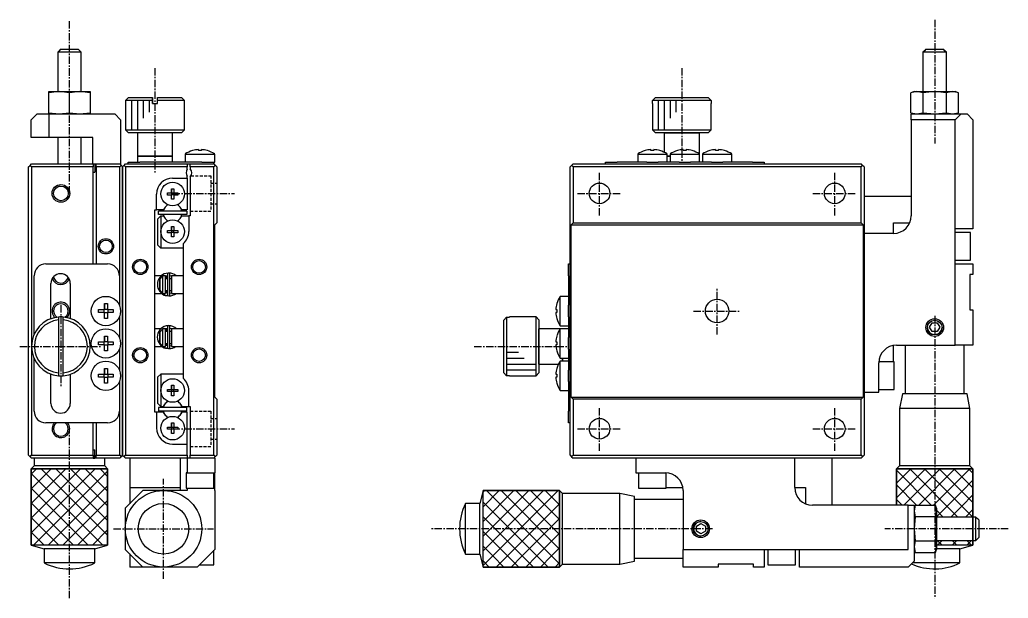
# Model space of a CAD drawing. Extents: x 10 to 369, y 10 to 243.
# Drawn here: x 200.8 to 368.9, y 98.8 to 197.1 of the extents above; entities that cross this region are included whole.
import ezdxf

# ---------------------------------------------------------------- set-up
doc = ezdxf.new("R2010")
doc.units = 0
doc.linetypes.add('CENTER', pattern=[2, 1.25, -0.25, 0.25, -0.25])
doc.linetypes.add('DASHED', pattern=[0.75, 0.5, -0.25])
doc.layers.get('0').update_dxf_attribs({"linetype": 'CONTINUOUS'})
doc.layers.add('CENTER', color=1, linetype='CENTER')

msp = doc.modelspace()

# ---------------------------------------------------------------- linework, layer by layer
at = {"color": 7, "linetype": 'CONTINUOUS'}
for p, q in [((207.52, 191.85), (207.27, 191.6)), ((207.77, 192.1), (207.52, 191.85)), ((207.77, 192.1), (209.27, 192.1)), ((209.27, 192.1), (210.77, 192.1)), ((211.02, 191.85), (210.77, 192.1)), ((211.27, 191.6), (211.02, 191.85)), ((354.67, 191.85), (354.42, 191.6)), ((354.92, 192.1), (354.67, 191.85)), ((354.92, 192.1), (357.92, 192.1)), ((358.17, 191.85), (357.92, 192.1)), ((358.42, 191.6), (358.17, 191.85)), ((209.27, 191.6), (207.27, 191.6)), ((207.27, 191.6), (207.27, 184.9)), ((211.27, 191.6), (209.27, 191.6)), ((211.27, 184.9), (211.27, 191.6)), ((358.42, 191.6), (354.42, 191.6)), ((354.42, 191.6), (354.42, 184.9)), ((358.42, 184.9), (358.42, 191.6)), ((207.52, 184.9), (205.77, 184.7)), ((205.77, 184.7), (205.77, 184.9)), ((205.77, 184.9), (207.52, 184.9)), ((205.77, 181.3), (205.77, 184.7)), ((209.27, 184.7), (207.52, 184.9)), ((207.52, 184.9), (211.02, 184.9)), ((211.02, 184.9), (209.27, 184.7)), ((209.27, 181.3), (209.27, 184.7)), ((212.77, 184.7), (211.02, 184.9)), ((211.02, 184.9), (212.77, 184.9)), ((212.77, 184.9), (212.77, 184.7)), ((212.77, 184.7), (212.77, 181.3)), ((219.32, 183.9), (218.82, 183.4)), ((223.42, 183.4), (218.82, 183.4)), ((218.82, 183.4), (218.82, 178.4)), ((219.32, 183.9), (223.42, 183.9)), ((223.42, 183.9), (223.42, 183.4)), ((223.42, 183.4), (223.42, 183.9)), ((223.42, 182.9), (223.42, 183.4)), ((223.42, 183.4), (223.42, 182.9)), ((224.22, 183.9), (228.32, 183.9)), ((224.22, 183.4), (224.22, 183.9)), ((228.82, 183.4), (224.22, 183.4)), ((224.22, 182.9), (224.22, 183.4)), ((228.82, 183.4), (228.32, 183.9)), ((228.82, 178.4), (228.82, 183.4)), ((308.44, 183.4), (308.94, 183.9)), ((308.44, 182.9), (308.44, 183.4)), ((318.41, 183.4), (308.44, 183.4)), ((308.94, 183.9), (317.91, 183.9)), ((317.91, 183.9), (318.41, 183.4)), ((318.41, 183.4), (318.41, 182.9)), ((353.39, 184.9), (352.38, 184.7)), ((352.92, 184.9), (352.38, 184.7)), ((352.38, 181.3), (352.38, 184.7)), ((352.92, 184.9), (353.39, 184.9)), ((354.4, 184.7), (353.39, 184.9)), ((353.39, 184.9), (356.42, 184.9)), ((356.42, 184.9), (354.4, 184.7)), ((354.4, 184.7), (354.4, 181.3)), ((358.45, 184.7), (356.42, 184.9)), ((356.42, 184.9), (359.46, 184.9)), ((359.46, 184.9), (358.45, 184.7)), ((358.45, 181.3), (358.45, 184.7)), ((360.47, 184.7), (359.46, 184.9)), ((359.46, 184.9), (359.92, 184.9)), ((360.47, 184.7), (359.92, 184.9)), ((360.47, 181.3), (360.47, 184.7)), ((223.42, 182.9), (224.22, 182.9)), ((308.42, 182.9), (308.44, 182.9)), ((308.42, 182.9), (308.42, 178.4)), ((318.41, 182.9), (318.42, 182.9)), ((318.42, 178.4), (318.42, 182.9)), ((202.77, 180.1), (203.77, 181.1)), ((202.77, 177.1), (202.77, 180.1)), ((203.77, 181.1), (205.77, 181.1)), ((205.77, 181.3), (207.52, 181.1)), ((205.77, 181.1), (205.77, 181.3)), ((205.77, 181.1), (205.77, 177.1)), ((205.77, 181.1), (207.27, 181.1)), ((207.27, 181.1), (211.27, 181.1)), ((207.52, 181.1), (209.27, 181.3)), ((209.27, 181.3), (211.02, 181.1)), ((211.02, 181.1), (212.77, 181.3)), ((211.27, 181.1), (216.97, 181.1)), ((212.77, 181.3), (212.77, 181.1)), ((217.97, 180.1), (216.97, 181.1)), ((217.97, 180.1), (217.97, 172.45)), ((352.38, 181.3), (353.39, 181.1)), ((352.38, 181.3), (352.92, 181.1)), ((352.42, 181.1), (354.42, 181.1)), ((352.42, 180.1), (352.42, 181.1)), ((352.42, 180.1), (352.42, 163.8)), ((359.92, 180.1), (352.42, 180.1)), ((353.39, 181.1), (354.4, 181.3)), ((354.4, 181.3), (356.42, 181.1)), ((354.42, 181.1), (358.42, 181.1)), ((356.42, 181.1), (358.45, 181.3)), ((358.42, 181.1), (360.92, 181.1)), ((358.45, 181.3), (359.46, 181.1)), ((359.46, 181.1), (360.47, 181.3)), ((359.92, 181.1), (360.47, 181.3)), ((359.92, 180.1), (360.92, 181.1)), ((359.92, 161.6), (359.92, 180.1)), ((360.92, 181.1), (361.92, 181.1)), ((361.92, 181.1), (362.92, 180.1)), ((362.92, 180.1), (362.92, 161.6)), ((218.82, 178.4), (228.82, 178.4)), ((218.82, 178.4), (219.32, 177.9)), ((228.32, 177.9), (228.82, 178.4)), ((308.42, 178.4), (318.42, 178.4)), ((308.42, 178.4), (308.92, 177.9)), ((317.92, 177.9), (318.42, 178.4)), ((205.77, 177.1), (202.77, 177.1)), ((213.27, 177.1), (205.77, 177.1)), ((207.27, 177.1), (207.27, 172.6)), ((211.27, 172.6), (211.27, 177.1)), ((213.27, 172.6), (213.27, 177.1)), ((228.32, 177.9), (219.32, 177.9)), ((220.82, 177.9), (220.82, 173.9)), ((226.82, 173.9), (226.82, 177.9)), ((310.42, 177.9), (308.92, 177.9)), ((317.92, 177.9), (308.92, 177.9)), ((316.42, 177.9), (310.42, 177.9)), ((310.42, 177.9), (316.42, 177.9)), ((310.42, 177.9), (310.42, 174.58)), ((317.92, 177.9), (316.42, 177.9)), ((316.42, 174.29), (316.42, 177.9)), ((230.22, 174.86), (230.21, 174.87)), ((231.21, 174.86), (231.21, 175.03)), ((231.73, 174.86), (231.21, 174.86)), ((231.73, 175.03), (231.73, 174.86)), ((232.74, 174.87), (232.73, 174.86)), ((307.17, 174.86), (307.16, 174.87)), ((308.16, 174.86), (308.16, 175.03)), ((308.68, 174.86), (308.16, 174.86)), ((308.68, 175.03), (308.68, 174.86)), ((309.69, 174.87), (309.68, 174.86)), ((312.67, 174.86), (312.66, 174.87)), ((313.66, 174.86), (313.66, 175.03)), ((314.18, 174.86), (313.66, 174.86)), ((314.18, 175.03), (314.18, 174.86)), ((315.19, 174.87), (315.18, 174.86)), ((318.17, 174.86), (318.16, 174.87)), ((319.16, 174.86), (319.16, 175.03)), ((319.68, 174.86), (319.16, 174.86)), ((319.68, 175.03), (319.68, 174.86)), ((320.69, 174.87), (320.68, 174.86)), ((226.82, 173.9), (220.82, 173.9)), ((220.82, 173.9), (226.82, 173.9)), ((220.82, 173.9), (220.82, 172.9)), ((226.82, 172.9), (226.82, 173.9)), ((228.97, 174.29), (233.97, 174.29)), ((228.97, 174.29), (228.97, 172.9)), ((233.97, 172.9), (233.97, 174.29)), ((305.92, 174.29), (308.42, 174.29)), ((305.92, 174.29), (305.92, 172.9)), ((308.42, 174.29), (310.92, 174.29)), ((310.92, 172.9), (310.92, 174.29)), ((311.42, 173.9), (310.92, 173.9)), ((310.92, 173.9), (311.42, 173.9)), ((311.42, 174.29), (313.92, 174.29)), ((311.42, 174.29), (311.42, 172.9)), ((313.92, 174.29), (316.42, 174.29)), ((316.42, 172.9), (316.42, 174.29)), ((316.92, 174.29), (319.42, 174.29)), ((316.92, 174.29), (316.92, 172.9)), ((319.42, 174.29), (321.92, 174.29)), ((321.92, 172.9), (321.92, 174.29)), ((202.32, 172.1), (202.57, 172.35)), ((202.32, 123.1), (202.32, 172.1)), ((202.57, 172.35), (202.82, 172.6)), ((202.82, 172.1), (202.57, 172.35)), ((202.82, 172.6), (213.32, 172.6)), ((202.82, 172.1), (202.82, 141.6)), ((213.32, 172.1), (202.82, 172.1)), ((213.32, 172.6), (213.32, 172.1)), ((213.32, 172.6), (213.57, 172.6)), ((213.32, 155.6), (213.32, 172.1)), ((213.57, 172.6), (213.57, 171.2)), ((213.57, 172.6), (213.82, 172.6)), ((213.82, 172.6), (217.82, 172.6)), ((213.82, 172.1), (213.82, 172.6)), ((217.82, 172.1), (213.82, 172.1)), ((213.82, 172.1), (213.82, 155.6)), ((217.82, 172.6), (218.07, 172.35)), ((218.07, 172.35), (217.82, 172.1)), ((217.82, 148.45), (217.82, 172.1)), ((218.07, 172.35), (218.32, 172.1)), ((218.57, 172.35), (218.32, 172.1)), ((218.32, 123.1), (218.32, 172.1)), ((218.32, 172.1), (218.32, 123.1)), ((218.57, 172.35), (218.82, 172.6)), ((218.82, 172.1), (218.57, 172.35)), ((218.82, 172.6), (229.32, 172.6)), ((229.32, 172.1), (218.82, 172.1)), ((218.82, 172.1), (218.82, 123.1)), ((219.27, 172.6), (219.27, 172.9)), ((219.27, 172.9), (221.27, 172.9)), ((230.4, 172.9), (221.27, 172.9)), ((229.32, 172.6), (229.82, 172.6)), ((229.32, 172.6), (229.32, 172.1)), ((229.32, 171.7), (229.32, 172.1)), ((229.82, 172.1), (229.82, 172.6)), ((229.82, 172.6), (233.82, 172.6)), ((233.82, 172.1), (229.82, 172.1)), ((229.82, 172.1), (229.82, 171.76)), ((231.77, 172.9), (230.4, 172.9)), ((231.77, 172.9), (233.77, 172.9)), ((233.77, 172.9), (233.77, 172.6)), ((233.77, 172.9), (233.97, 172.9)), ((233.82, 172.6), (234.07, 172.35)), ((234.07, 172.35), (233.82, 172.1)), ((233.82, 123.1), (233.82, 172.1)), ((234.32, 172.1), (234.07, 172.35)), ((234.32, 172.1), (234.32, 162.6)), ((294.67, 172.35), (294.42, 172.1)), ((294.42, 123.1), (294.42, 172.1)), ((294.92, 172.6), (294.67, 172.35)), ((294.92, 172.1), (294.67, 172.35)), ((294.92, 172.6), (343.92, 172.6)), ((294.92, 172.1), (294.92, 162.6)), ((343.92, 172.1), (294.92, 172.1)), ((300.42, 172.6), (300.42, 172.9)), ((300.42, 172.9), (302.42, 172.9)), ((307.35, 172.9), (302.42, 172.9)), ((307.45, 172.9), (307.35, 172.9)), ((307.45, 172.9), (308.42, 172.9)), ((308.42, 172.9), (309.4, 172.9)), ((309.5, 172.9), (309.4, 172.9)), ((312.85, 172.9), (309.5, 172.9)), ((312.95, 172.9), (312.85, 172.9)), ((312.95, 172.9), (313.92, 172.9)), ((313.92, 172.9), (314.9, 172.9)), ((315, 172.9), (314.9, 172.9)), ((318.35, 172.9), (315, 172.9)), ((318.45, 172.9), (318.35, 172.9)), ((318.45, 172.9), (319.42, 172.9)), ((319.42, 172.9), (320.4, 172.9)), ((320.5, 172.9), (320.4, 172.9)), ((325.42, 172.9), (320.5, 172.9)), ((325.42, 172.9), (327.42, 172.9)), ((327.42, 172.9), (327.42, 172.6)), ((344.17, 172.35), (343.92, 172.6)), ((344.17, 172.35), (343.92, 172.1)), ((343.92, 162.6), (343.92, 172.1)), ((344.42, 172.1), (344.17, 172.35)), ((344.42, 172.1), (344.42, 123.1)), ((213.32, 171.2), (213.57, 171.2)), ((226.82, 170.2), (229.32, 170.2)), ((229.32, 170.2), (229.32, 170.5)), ((229.32, 170.2), (229.32, 164.8)), ((229.82, 170.44), (229.82, 163.8)), ((226.64, 168.39), (227, 168.39)), ((226.64, 167.68), (226.64, 168.39)), ((226.64, 168.39), (226.64, 167.68)), ((227, 168.39), (227, 167.68)), ((224.07, 164.8), (224.07, 167.45)), ((225.94, 167.32), (225.94, 167.68)), ((225.94, 167.68), (226.64, 167.68)), ((226.64, 167.32), (225.94, 167.32)), ((226.66, 167.67), (226.64, 167.68)), ((226.66, 167.33), (226.64, 167.32)), ((226.64, 166.61), (226.64, 167.32)), ((226.64, 166.61), (226.64, 167.32)), ((227, 166.61), (226.64, 166.61)), ((226.66, 167.67), (226.99, 167.67)), ((226.66, 167.33), (226.66, 167.67)), ((226.99, 167.33), (226.66, 167.33)), ((226.99, 167.67), (227, 167.68)), ((226.99, 167.67), (226.99, 167.33)), ((226.99, 167.33), (227, 167.32)), ((227, 167.68), (227.71, 167.68)), ((227, 167.32), (227, 166.61)), ((227.71, 167.32), (227, 167.32)), ((227.71, 167.68), (227.71, 167.32)), ((344.42, 167.1), (352.42, 167.1)), ((223.82, 164.8), (224.07, 164.8)), ((223.82, 162.6), (223.82, 164.8)), ((225.28, 164.8), (224.07, 164.8)), ((225.45, 165.09), (225.28, 164.8)), ((228.37, 164.8), (228.2, 165.09)), ((229.32, 164.8), (228.37, 164.8)), ((224.32, 163.3), (224.82, 163.8)), ((224.32, 158.8), (224.32, 163.3)), ((224.42, 164), (224.42, 164.6)), ((229.22, 164.6), (224.42, 164.6)), ((229.22, 164), (224.42, 164)), ((224.82, 163.8), (224.82, 161.1)), ((224.82, 163.8), (225.28, 163.8)), ((225.28, 163.8), (225.45, 163.51)), ((228.2, 163.51), (228.37, 163.8)), ((228.37, 163.8), (229.57, 163.8)), ((229.22, 164.6), (229.22, 164)), ((229.57, 163.8), (229.57, 161.1)), ((229.82, 163.8), (229.57, 163.8)), ((223.82, 130.4), (223.82, 162.6)), ((226.64, 161.99), (227, 161.99)), ((226.64, 161.28), (226.64, 161.99)), ((226.64, 161.99), (226.64, 161.28)), ((227, 161.99), (227, 161.28)), ((233.97, 162.25), (234.32, 162.6)), ((233.97, 132.95), (233.97, 162.25)), ((294.57, 162.25), (294.92, 162.6)), ((294.57, 132.95), (294.57, 162.25)), ((294.57, 162.25), (344.27, 162.25)), ((294.92, 162.6), (343.92, 162.6)), ((343.92, 162.6), (344.27, 162.25)), ((344.27, 162.25), (344.27, 132.95)), ((349.42, 162.6), (352.17, 162.6)), ((349.42, 160.8), (349.42, 162.6)), ((359.92, 155.6), (359.92, 161.6)), ((362.92, 161.6), (359.92, 161.6)), ((224.82, 161.1), (224.82, 158.3)), ((225.94, 160.92), (225.94, 161.28)), ((225.94, 161.28), (226.64, 161.28)), ((226.64, 160.92), (225.94, 160.92)), ((226.66, 161.27), (226.64, 161.28)), ((226.66, 160.93), (226.64, 160.92)), ((226.64, 160.21), (226.64, 160.92)), ((226.64, 160.21), (226.64, 160.92)), ((227, 160.21), (226.64, 160.21)), ((226.66, 161.27), (226.99, 161.27)), ((226.66, 160.93), (226.66, 161.27)), ((226.99, 160.93), (226.66, 160.93)), ((226.99, 161.27), (227, 161.28)), ((226.99, 161.27), (226.99, 160.93)), ((226.99, 160.93), (227, 160.92)), ((227, 161.28), (227.71, 161.28)), ((227, 160.92), (227, 160.21)), ((227.71, 160.92), (227, 160.92)), ((227.71, 161.28), (227.71, 160.92)), ((349.42, 160.8), (344.42, 160.8)), ((362.52, 160.95), (359.92, 160.95)), ((362.52, 156.25), (362.52, 160.95)), ((224.82, 158.3), (224.32, 158.8)), ((228.62, 158.3), (224.82, 158.3)), ((228.62, 159.02), (228.62, 136.18)), ((205.27, 155.6), (215.77, 155.6)), ((294.12, 155.6), (294.42, 155.6)), ((294.12, 153.6), (294.12, 155.6)), ((359.92, 156.25), (362.52, 156.25)), ((359.92, 141.8), (359.92, 155.6)), ((359.92, 155.6), (362.92, 155.6)), ((362.92, 155.6), (362.92, 153.8)), ((203.27, 143.67), (203.27, 153.6)), ((217.77, 153.6), (217.77, 148.58)), ((224.92, 153.6), (223.82, 153.6)), ((224.62, 153.02), (225.12, 153.55)), ((224.62, 151.18), (224.62, 153.02)), ((224.62, 153.02), (224.62, 151.18)), ((224.92, 153.6), (224.92, 153.6)), ((224.92, 153.6), (224.92, 153.6)), ((225.12, 153.6), (225.12, 153.55)), ((225.62, 153.6), (225.12, 153.6)), ((225.12, 153.55), (225.12, 150.65)), ((225.46, 153.92), (225.41, 153.9)), ((225.62, 153.56), (225.97, 153.65)), ((225.62, 150.6), (225.62, 153.6)), ((225.62, 153.55), (225.63, 153.55)), ((225.97, 153.1), (225.62, 153.1)), ((225.63, 153.55), (225.65, 153.56)), ((225.65, 153.56), (225.66, 153.56)), ((225.66, 153.56), (225.68, 153.56)), ((225.68, 153.56), (225.69, 153.56)), ((225.69, 153.56), (225.71, 153.55)), ((225.71, 153.55), (225.72, 153.55)), ((225.72, 153.55), (225.74, 153.55)), ((225.74, 153.55), (225.75, 153.55)), ((225.75, 153.55), (225.77, 153.54)), ((225.77, 153.54), (225.78, 153.54)), ((225.78, 153.54), (225.79, 153.53)), ((225.79, 153.53), (225.81, 153.53)), ((225.81, 153.53), (225.82, 153.52)), ((225.82, 153.1), (225.82, 153.52)), ((225.82, 153.52), (225.83, 153.51)), ((225.83, 153.51), (225.85, 153.5)), ((225.85, 153.5), (225.86, 153.49)), ((225.86, 153.49), (225.87, 153.48)), ((225.87, 153.48), (225.88, 153.47)), ((225.88, 153.47), (225.89, 153.46)), ((225.89, 153.46), (225.9, 153.45)), ((225.9, 153.45), (225.91, 153.44)), ((225.91, 153.44), (225.92, 153.43)), ((225.92, 153.43), (225.93, 153.42)), ((225.93, 153.42), (225.93, 153.4)), ((225.93, 153.4), (225.94, 153.39)), ((225.94, 153.39), (225.95, 153.38)), ((225.95, 153.38), (225.95, 153.36)), ((225.95, 153.36), (225.96, 153.35)), ((225.96, 153.35), (225.96, 153.34)), ((225.96, 153.34), (225.97, 153.32)), ((225.97, 153.86), (225.97, 150.36)), ((225.97, 153.32), (225.97, 153.31)), ((225.97, 153.31), (225.97, 153.29)), ((225.97, 153.29), (225.97, 153.28)), ((225.97, 153.28), (225.97, 153.26)), ((225.97, 153.26), (225.97, 153.26)), ((226.15, 154.06), (226.05, 154.05)), ((226.37, 150.36), (226.37, 153.86)), ((226.37, 153.65), (226.63, 153.59)), ((226.62, 153.1), (226.37, 153.1)), ((226.62, 153.6), (226.62, 150.6)), ((226.62, 153.6), (226.62, 153.1)), ((228.62, 153.6), (226.62, 153.6)), ((226.62, 153.1), (226.62, 151.1)), ((226.62, 153.1), (226.62, 151.1)), ((294.12, 153.6), (294.12, 148.67)), ((362.42, 153.8), (362.42, 147.8)), ((362.92, 153.8), (362.42, 153.8)), ((206.12, 146.3), (206.12, 152.3)), ((209.42, 152.3), (209.42, 146.34)), ((223.82, 150.6), (224.94, 150.6)), ((225.12, 150.65), (224.62, 151.18)), ((225.12, 150.65), (225.12, 150.6)), ((225.12, 150.6), (225.62, 150.6)), ((225.4, 150.32), (225.47, 150.55)), ((225.41, 150.35), (225.4, 150.34)), ((225.4, 150.34), (225.4, 150.34)), ((225.4, 150.34), (225.4, 150.33)), ((225.4, 150.33), (225.4, 150.33)), ((225.4, 150.33), (225.4, 150.32)), ((225.4, 150.32), (225.4, 150.32)), ((225.4, 150.32), (225.41, 150.32)), ((225.42, 150.4), (225.41, 150.38)), ((225.41, 150.38), (225.41, 150.37)), ((225.41, 150.37), (225.41, 150.36)), ((225.41, 150.36), (225.41, 150.35)), ((225.41, 150.32), (225.44, 150.3)), ((225.43, 150.42), (225.42, 150.41)), ((225.42, 150.41), (225.42, 150.4)), ((225.44, 150.45), (225.43, 150.43)), ((225.43, 150.43), (225.43, 150.42)), ((225.45, 150.48), (225.44, 150.46)), ((225.44, 150.46), (225.44, 150.45)), ((225.44, 150.3), (225.47, 150.29)), ((225.46, 150.5), (225.45, 150.49)), ((225.45, 150.49), (225.45, 150.48)), ((225.47, 150.53), (225.46, 150.52)), ((225.46, 150.52), (225.46, 150.5)), ((225.46, 150.29), (226.15, 150.16)), ((225.47, 150.55), (225.49, 150.6)), ((225.48, 150.55), (225.47, 150.53)), ((225.47, 150.29), (225.5, 150.28)), ((225.49, 150.57), (225.48, 150.56)), ((225.48, 150.56), (225.48, 150.55)), ((225.5, 150.59), (225.49, 150.57)), ((225.5, 150.6), (225.5, 150.59)), ((225.5, 150.28), (225.54, 150.27)), ((225.54, 150.27), (225.57, 150.27)), ((225.57, 150.27), (225.6, 150.26)), ((225.6, 150.26), (225.64, 150.26)), ((225.62, 151.1), (225.97, 151.1)), ((225.63, 150.66), (225.62, 150.66)), ((225.64, 150.66), (225.63, 150.66)), ((225.66, 150.66), (225.64, 150.66)), ((225.64, 150.26), (225.67, 150.26)), ((225.67, 150.66), (225.66, 150.66)), ((225.69, 150.66), (225.67, 150.66)), ((225.67, 150.26), (225.71, 150.26)), ((225.7, 150.66), (225.69, 150.66)), ((225.72, 150.66), (225.7, 150.66)), ((225.71, 150.26), (225.74, 150.26)), ((225.73, 150.66), (225.72, 150.66)), ((225.75, 150.67), (225.73, 150.66)), ((225.74, 150.26), (225.78, 150.27)), ((225.76, 150.67), (225.75, 150.67)), ((225.77, 150.68), (225.76, 150.67)), ((225.79, 150.68), (225.77, 150.68)), ((225.78, 150.27), (225.81, 150.27)), ((225.8, 150.69), (225.79, 150.68)), ((225.82, 150.69), (225.8, 150.69)), ((225.81, 150.27), (225.84, 150.28)), ((225.82, 150.7), (225.82, 151.1)), ((225.83, 150.7), (225.82, 150.69)), ((225.84, 150.71), (225.83, 150.7)), ((225.85, 150.72), (225.84, 150.71)), ((225.84, 150.28), (225.88, 150.29)), ((225.86, 150.73), (225.85, 150.72)), ((225.88, 150.74), (225.86, 150.73)), ((225.89, 150.75), (225.88, 150.74)), ((225.88, 150.29), (225.91, 150.3)), ((225.9, 150.76), (225.89, 150.75)), ((225.91, 150.77), (225.9, 150.76)), ((225.92, 150.79), (225.91, 150.78)), ((225.91, 150.78), (225.91, 150.77)), ((225.91, 150.3), (225.94, 150.31)), ((225.93, 150.81), (225.92, 150.79)), ((225.94, 150.82), (225.93, 150.81)), ((225.95, 150.85), (225.94, 150.83)), ((225.94, 150.83), (225.94, 150.82)), ((225.94, 150.31), (225.97, 150.33)), ((225.96, 150.86), (225.95, 150.85)), ((225.97, 150.9), (225.96, 150.89)), ((225.96, 150.89), (225.96, 150.87)), ((225.96, 150.87), (225.96, 150.86)), ((225.97, 150.96), (225.97, 150.95)), ((225.97, 150.95), (225.97, 150.93)), ((225.97, 150.93), (225.97, 150.92)), ((225.97, 150.92), (225.97, 150.9)), ((225.97, 150.33), (225.98, 150.33)), ((226.37, 151.1), (226.62, 151.1)), ((226.63, 150.62), (226.37, 150.57)), ((226.62, 151.1), (226.62, 150.6)), ((226.62, 150.6), (228.62, 150.6)), ((292.73, 147.6), (292.73, 150.1)), ((294.12, 150.1), (292.73, 150.1)), ((215.21, 148.86), (215.73, 148.86)), ((215.21, 147.86), (215.21, 148.86)), ((215.21, 148.86), (215.21, 147.9)), ((215.73, 148.86), (215.73, 147.86)), ((292.16, 148.86), (292.16, 148.86)), ((294.12, 148.67), (294.12, 148.58)), ((294.12, 147.6), (294.12, 148.58)), ((207.42, 146.58), (207.42, 146.08)), ((207.42, 146.58), (207.42, 136.62)), ((208.22, 146.08), (208.22, 146.58)), ((214.22, 147.86), (215.21, 147.86)), ((214.22, 147.34), (214.22, 147.86)), ((215.21, 147.34), (214.22, 147.34)), ((215.17, 147.34), (215.17, 147.86)), ((215.21, 147.86), (215.21, 147.9)), ((215.21, 147.9), (215.73, 147.9)), ((215.21, 146.34), (215.21, 147.34)), ((215.21, 147.3), (215.21, 147.34)), ((215.21, 146.34), (215.21, 147.3)), ((215.73, 147.3), (215.21, 147.3)), ((215.73, 146.34), (215.21, 146.34)), ((215.73, 147.86), (216.73, 147.86)), ((215.73, 147.34), (215.73, 146.34)), ((216.73, 147.34), (215.73, 147.34)), ((215.78, 147.86), (215.78, 147.34)), ((216.73, 147.86), (216.73, 147.34)), ((217.77, 146.62), (217.77, 143.08)), ((217.82, 142.95), (217.82, 146.75)), ((283.12, 146.08), (283.62, 146.58)), ((283.62, 146.58), (283.62, 136.62)), ((283.62, 146.58), (284.12, 146.58)), ((284.12, 146.58), (284.12, 146.6)), ((288.62, 146.6), (284.12, 146.6)), ((288.62, 136.6), (288.62, 146.6)), ((289.12, 146.1), (288.62, 146.6)), ((291.99, 147.86), (292.16, 147.86)), ((292.16, 147.34), (291.99, 147.34)), ((292.16, 147.86), (292.16, 147.34)), ((292.16, 146.34), (292.16, 146.34)), ((292.73, 145.1), (292.73, 147.6)), ((294.12, 146.62), (294.12, 147.6)), ((294.12, 146.62), (294.12, 146.53)), ((294.12, 146.53), (294.12, 143.18)), ((362.42, 147.8), (362.92, 147.8)), ((362.92, 147.8), (362.92, 141.8)), ((207.42, 146.08), (207.42, 137.12)), ((208.22, 137.12), (208.22, 146.08)), ((224.84, 144.6), (223.82, 144.6)), ((225.12, 144.6), (225.12, 144.55)), ((225.62, 144.6), (225.12, 144.6)), ((225.4, 144.96), (225.34, 144.93)), ((225.45, 144.98), (225.4, 144.96)), ((225.57, 144.6), (225.62, 144.62)), ((225.58, 144.6), (225.62, 144.61)), ((225.62, 144.62), (225.96, 144.7)), ((225.62, 144.61), (225.64, 144.61)), ((225.62, 141.6), (225.62, 144.6)), ((225.76, 144.6), (225.62, 144.6)), ((225.64, 144.61), (225.65, 144.61)), ((225.65, 144.61), (225.67, 144.61)), ((225.67, 144.61), (225.68, 144.61)), ((225.68, 144.61), (225.7, 144.61)), ((225.7, 144.61), (225.71, 144.61)), ((225.71, 144.61), (225.73, 144.61)), ((225.73, 144.61), (225.74, 144.6)), ((225.74, 144.6), (225.76, 144.6)), ((225.76, 144.6), (225.77, 144.6)), ((225.77, 144.6), (225.78, 144.59)), ((225.78, 144.59), (225.8, 144.58)), ((225.8, 144.58), (225.81, 144.58)), ((225.81, 144.58), (225.82, 144.57)), ((225.82, 144.1), (225.82, 144.57)), ((225.82, 144.57), (225.84, 144.56)), ((225.96, 144.92), (225.96, 141.42)), ((226.14, 145.11), (226.04, 145.11)), ((226.36, 141.42), (226.36, 144.92)), ((226.36, 144.7), (226.66, 144.64)), ((226.62, 144.6), (226.62, 141.6)), ((226.62, 144.6), (226.62, 144.1)), ((228.62, 144.6), (226.62, 144.6)), ((226.66, 144.64), (226.75, 144.6)), ((283.12, 137.12), (283.12, 146.08)), ((289.12, 146.1), (289.12, 144.6)), ((289.12, 146.1), (289.12, 137.1)), ((289.12, 144.6), (289.12, 138.6)), ((289.12, 138.6), (289.12, 144.6)), ((292.73, 144.6), (289.12, 144.6)), ((292.73, 145.1), (294.12, 145.1)), ((292.73, 142.1), (292.73, 144.6)), ((294.12, 144.6), (292.73, 144.6)), ((355.56, 144.85), (355.99, 145.6)), ((355.99, 144.1), (355.56, 144.85)), ((355.99, 145.6), (356.86, 145.6)), ((356.86, 145.6), (357.29, 144.85)), ((357.29, 144.85), (356.86, 144.1)), ((215.21, 143.36), (215.73, 143.36)), ((215.21, 142.36), (215.21, 143.36)), ((215.21, 143.36), (215.21, 142.4)), ((215.73, 143.36), (215.73, 142.36)), ((224.62, 144.02), (225.12, 144.55)), ((224.62, 142.18), (224.62, 144.02)), ((224.62, 144.02), (224.62, 142.18)), ((225.12, 144.55), (225.12, 141.65)), ((225.96, 144.1), (225.62, 144.1)), ((225.84, 144.56), (225.85, 144.55)), ((225.85, 144.55), (225.86, 144.54)), ((225.86, 144.54), (225.87, 144.53)), ((225.87, 144.53), (225.88, 144.52)), ((225.88, 144.52), (225.89, 144.51)), ((225.89, 144.51), (225.9, 144.5)), ((225.9, 144.5), (225.91, 144.49)), ((225.91, 144.49), (225.92, 144.48)), ((225.92, 144.48), (225.92, 144.46)), ((225.92, 144.46), (225.93, 144.45)), ((225.93, 144.45), (225.94, 144.44)), ((225.94, 144.44), (225.94, 144.42)), ((225.94, 144.42), (225.95, 144.41)), ((225.95, 144.41), (225.95, 144.39)), ((225.95, 144.39), (225.95, 144.38)), ((225.95, 144.38), (225.96, 144.37)), ((225.96, 144.37), (225.96, 144.35)), ((225.96, 144.35), (225.96, 144.34)), ((225.96, 144.34), (225.96, 144.32)), ((225.96, 144.32), (225.96, 144.31)), ((226.62, 144.1), (226.36, 144.1)), ((226.62, 144.1), (226.62, 142.1)), ((226.62, 144.1), (226.62, 142.1)), ((292.16, 143.36), (292.16, 143.36)), ((294.12, 143.18), (294.12, 143.08)), ((294.12, 142.1), (294.12, 143.08)), ((356.86, 144.1), (355.99, 144.1)), ((202.82, 141.6), (202.82, 123.1)), ((214.22, 142.36), (215.21, 142.36)), ((214.22, 141.84), (214.22, 142.36)), ((215.21, 141.84), (214.22, 141.84)), ((215.17, 141.84), (215.17, 142.36)), ((215.21, 142.36), (215.21, 142.4)), ((215.21, 142.4), (215.73, 142.4)), ((215.21, 140.84), (215.21, 141.84)), ((215.21, 141.8), (215.21, 141.84)), ((215.21, 140.84), (215.21, 141.8)), ((215.73, 141.8), (215.21, 141.8)), ((215.73, 142.36), (216.73, 142.36)), ((215.73, 141.84), (215.73, 140.84)), ((216.73, 141.84), (215.73, 141.84)), ((215.78, 142.36), (215.78, 141.84)), ((216.73, 142.36), (216.73, 141.84)), ((217.82, 137.45), (217.82, 141.25)), ((223.82, 141.6), (225, 141.6)), ((225.12, 141.65), (224.62, 142.18)), ((225, 141.6), (225, 141.6)), ((225, 141.6), (225, 141.6)), ((225.12, 141.65), (225.12, 141.6)), ((225.12, 141.6), (225.62, 141.6)), ((225.39, 141.38), (225.45, 141.6)), ((225.4, 141.41), (225.39, 141.4)), ((225.39, 141.4), (225.39, 141.39)), ((225.39, 141.39), (225.39, 141.39)), ((225.39, 141.39), (225.39, 141.38)), ((225.39, 141.38), (225.39, 141.38)), ((225.39, 141.38), (225.4, 141.37)), ((225.39, 141.38), (225.39, 141.38)), ((225.41, 141.45), (225.4, 141.44)), ((225.4, 141.44), (225.4, 141.43)), ((225.4, 141.43), (225.4, 141.42)), ((225.4, 141.42), (225.4, 141.41)), ((225.4, 141.37), (225.43, 141.36)), ((225.42, 141.49), (225.41, 141.48)), ((225.41, 141.48), (225.41, 141.46)), ((225.41, 141.46), (225.41, 141.45)), ((225.43, 141.52), (225.42, 141.5)), ((225.42, 141.5), (225.42, 141.49)), ((225.44, 141.54), (225.43, 141.53)), ((225.43, 141.53), (225.43, 141.52)), ((225.43, 141.36), (225.46, 141.35)), ((225.45, 141.56), (225.44, 141.54)), ((225.46, 141.59), (225.45, 141.57)), ((225.45, 141.57), (225.45, 141.56)), ((225.45, 141.35), (226.13, 141.22)), ((225.46, 141.6), (225.46, 141.59)), ((225.46, 141.35), (225.49, 141.34)), ((225.49, 141.34), (225.52, 141.33)), ((225.52, 141.33), (225.56, 141.33)), ((225.56, 141.33), (225.59, 141.32)), ((225.59, 141.32), (225.63, 141.32)), ((225.62, 142.1), (225.96, 142.1)), ((225.63, 141.72), (225.62, 141.72)), ((225.65, 141.72), (225.63, 141.72)), ((225.63, 141.32), (225.66, 141.32)), ((225.66, 141.72), (225.65, 141.72)), ((225.68, 141.72), (225.66, 141.72)), ((225.66, 141.32), (225.7, 141.32)), ((225.69, 141.72), (225.68, 141.72)), ((225.71, 141.72), (225.69, 141.72)), ((225.7, 141.32), (225.73, 141.32)), ((225.72, 141.72), (225.71, 141.72)), ((225.74, 141.73), (225.72, 141.72)), ((225.73, 141.32), (225.77, 141.32)), ((225.75, 141.73), (225.74, 141.73)), ((225.76, 141.73), (225.75, 141.73)), ((225.78, 141.74), (225.76, 141.73)), ((225.77, 141.32), (225.8, 141.33)), ((225.79, 141.75), (225.78, 141.74)), ((225.8, 141.75), (225.79, 141.75)), ((225.82, 141.76), (225.8, 141.75)), ((225.8, 141.33), (225.83, 141.34)), ((225.82, 141.76), (225.82, 142.1)), ((225.83, 141.77), (225.82, 141.76)), ((225.84, 141.78), (225.83, 141.77)), ((225.83, 141.34), (225.87, 141.35)), ((225.85, 141.79), (225.84, 141.78)), ((225.86, 141.79), (225.85, 141.79)), ((225.88, 141.81), (225.86, 141.79)), ((225.87, 141.35), (225.9, 141.36)), ((225.89, 141.82), (225.88, 141.81)), ((225.9, 141.84), (225.89, 141.83)), ((225.89, 141.83), (225.89, 141.82)), ((225.91, 141.85), (225.9, 141.84)), ((225.9, 141.36), (225.93, 141.37)), ((225.92, 141.86), (225.91, 141.85)), ((225.93, 141.88), (225.92, 141.86)), ((225.94, 141.9), (225.93, 141.89)), ((225.93, 141.89), (225.93, 141.88)), ((225.93, 141.37), (225.96, 141.38)), ((225.95, 141.93), (225.94, 141.92)), ((225.94, 141.92), (225.94, 141.9)), ((225.96, 141.96), (225.95, 141.95)), ((225.95, 141.95), (225.95, 141.93)), ((225.96, 142.02), (225.96, 142)), ((225.96, 142), (225.96, 141.99)), ((225.96, 141.99), (225.96, 141.97)), ((225.96, 141.97), (225.96, 141.96)), ((225.96, 141.38), (225.96, 141.39)), ((226.36, 142.1), (226.62, 142.1)), ((226.63, 141.69), (226.36, 141.63)), ((226.62, 142.1), (226.62, 141.6)), ((226.62, 141.6), (228.62, 141.6)), ((291.99, 142.36), (292.16, 142.36)), ((292.16, 141.84), (291.99, 141.84)), ((292.16, 142.36), (292.16, 141.84)), ((292.73, 139.6), (292.73, 142.1)), ((294.12, 141.12), (294.12, 142.1)), ((349.42, 138.95), (349.42, 141.76)), ((349.92, 141.8), (359.92, 141.8)), ((351.42, 141.8), (351.42, 133.55)), ((362.92, 141.8), (359.92, 141.8)), ((361.42, 133.55), (361.42, 141.8)), ((203.27, 130.6), (203.27, 139.53)), ((215.73, 140.84), (215.21, 140.84)), ((217.77, 141.12), (217.77, 137.58)), ((292.16, 140.84), (292.16, 140.84)), ((292.73, 139.6), (294.12, 139.6)), ((293.12, 139.6), (293.12, 139.1)), ((293.12, 139.1), (293.12, 139.6)), ((294.12, 141.12), (294.12, 141.03)), ((294.12, 141.03), (294.12, 137.68)), ((215.21, 137.86), (215.73, 137.86)), ((215.21, 136.86), (215.21, 137.86)), ((215.21, 137.86), (215.21, 136.9)), ((215.73, 137.86), (215.73, 136.86)), ((289.12, 138.6), (289.12, 137.1)), ((289.12, 138.6), (292.44, 138.6)), ((292.16, 137.86), (292.16, 137.86)), ((292.73, 136.6), (292.73, 139.1)), ((294.12, 139.1), (292.73, 139.1)), ((346.92, 133.8), (346.92, 138.8)), ((349.52, 138.95), (346.93, 138.95)), ((349.52, 134.25), (349.52, 138.95)), ((206.12, 131.9), (206.12, 136.9)), ((207.42, 137.12), (207.42, 136.62)), ((208.22, 136.62), (208.22, 137.12)), ((209.42, 136.86), (209.42, 131.9)), ((214.22, 136.86), (215.21, 136.86)), ((214.22, 136.34), (214.22, 136.86)), ((215.21, 136.34), (214.22, 136.34)), ((215.17, 136.34), (215.17, 136.86)), ((215.21, 136.86), (215.21, 136.9)), ((215.21, 136.9), (215.73, 136.9)), ((215.21, 135.34), (215.21, 136.34)), ((215.21, 136.3), (215.21, 136.34)), ((215.21, 135.34), (215.21, 136.3)), ((215.73, 136.3), (215.21, 136.3)), ((215.73, 136.86), (216.73, 136.86)), ((215.73, 136.34), (215.73, 135.34)), ((216.73, 136.34), (215.73, 136.34)), ((215.78, 136.86), (215.78, 136.34)), ((216.73, 136.86), (216.73, 136.34)), ((224.32, 136.4), (224.82, 136.9)), ((224.32, 131.9), (224.32, 136.4)), ((224.82, 136.9), (224.82, 134.1)), ((228.62, 136.9), (224.82, 136.9)), ((283.62, 136.62), (283.12, 137.12)), ((284.12, 136.62), (283.62, 136.62)), ((284.12, 136.6), (284.12, 136.62)), ((284.12, 136.6), (288.62, 136.6)), ((288.62, 136.6), (289.12, 137.1)), ((291.99, 136.86), (292.16, 136.86)), ((292.16, 136.34), (291.99, 136.34)), ((292.16, 136.86), (292.16, 136.34)), ((292.73, 134.1), (292.73, 136.6)), ((294.12, 137.68), (294.12, 137.58)), ((294.12, 136.6), (294.12, 137.58)), ((294.12, 135.62), (294.12, 136.6)), ((215.73, 135.34), (215.21, 135.34)), ((217.77, 135.62), (217.77, 130.6)), ((217.82, 123.1), (217.82, 135.75)), ((226.64, 134.99), (227, 134.99)), ((226.64, 134.28), (226.64, 134.99)), ((226.64, 134.99), (226.64, 134.28)), ((227, 134.99), (227, 134.28)), ((292.16, 135.34), (292.16, 135.34)), ((294.12, 135.62), (294.12, 135.53)), ((294.12, 135.53), (294.12, 130.6)), ((224.82, 134.1), (224.82, 131.4)), ((225.94, 133.92), (225.94, 134.28)), ((225.94, 134.28), (226.64, 134.28)), ((226.64, 133.92), (225.94, 133.92)), ((226.66, 134.27), (226.64, 134.28)), ((226.66, 133.93), (226.64, 133.92)), ((226.64, 133.21), (226.64, 133.92)), ((226.64, 133.21), (226.64, 133.92)), ((227, 133.21), (226.64, 133.21)), ((226.66, 134.27), (226.99, 134.27)), ((226.66, 133.93), (226.66, 134.27)), ((226.99, 133.93), (226.66, 133.93)), ((226.99, 134.27), (227, 134.28)), ((226.99, 134.27), (226.99, 133.93)), ((226.99, 133.93), (227, 133.92)), ((227, 134.28), (227.71, 134.28)), ((227, 133.92), (227, 133.21)), ((227.71, 133.92), (227, 133.92)), ((227.71, 134.28), (227.71, 133.92)), ((229.57, 131.4), (229.57, 134.1)), ((234.32, 132.6), (233.97, 132.95)), ((292.73, 134.1), (294.12, 134.1)), ((294.92, 132.6), (294.57, 132.95)), ((294.57, 132.95), (344.27, 132.95)), ((344.27, 132.95), (343.92, 132.6)), ((344.42, 133.8), (346.92, 133.8)), ((346.92, 134.25), (349.52, 134.25)), ((350.92, 133.55), (350.42, 131.05)), ((356.42, 133.55), (350.92, 133.55)), ((361.92, 133.55), (356.42, 133.55)), ((362.42, 131.05), (361.92, 133.55)), ((224.82, 131.4), (224.32, 131.9)), ((224.42, 131.2), (224.42, 130.6)), ((229.22, 131.2), (224.42, 131.2)), ((224.82, 131.4), (225.28, 131.4)), ((225.28, 131.4), (225.45, 131.69)), ((228.2, 131.69), (228.37, 131.4)), ((228.37, 131.4), (229.57, 131.4)), ((229.22, 130.6), (229.22, 131.2)), ((229.57, 131.4), (229.82, 131.4)), ((229.82, 131.4), (229.82, 123.1)), ((234.32, 132.6), (234.32, 123.1)), ((294.92, 132.6), (294.92, 123.1)), ((343.92, 132.6), (294.92, 132.6)), ((343.92, 123.1), (343.92, 132.6)), ((224.07, 130.4), (223.82, 130.4)), ((224.07, 130.4), (224.07, 127.75)), ((225.28, 130.4), (224.07, 130.4)), ((229.22, 130.6), (224.42, 130.6)), ((225.45, 130.11), (225.28, 130.4)), ((228.37, 130.4), (228.2, 130.11)), ((229.32, 130.4), (228.37, 130.4)), ((229.32, 125), (229.32, 130.4)), ((294.12, 128.6), (294.12, 130.6)), ((356.42, 131.05), (350.42, 131.05)), ((350.42, 131.05), (350.42, 121.3)), ((362.42, 131.05), (356.42, 131.05)), ((362.42, 121.3), (362.42, 131.05)), ((215.77, 128.6), (205.27, 128.6)), ((213.32, 123.1), (213.32, 128.6)), ((213.82, 128.6), (213.82, 123.1)), ((225.94, 127.52), (225.94, 127.88)), ((225.94, 127.88), (226.64, 127.88)), ((226.64, 128.59), (227, 128.59)), ((226.64, 127.88), (226.64, 128.59)), ((226.64, 128.59), (226.64, 127.88)), ((226.66, 127.87), (226.64, 127.88)), ((226.66, 127.87), (226.99, 127.87)), ((226.66, 127.53), (226.66, 127.87)), ((226.99, 127.87), (227, 127.88)), ((226.99, 127.87), (226.99, 127.53)), ((227, 128.59), (227, 127.88)), ((227, 127.88), (227.71, 127.88)), ((227.71, 127.88), (227.71, 127.52)), ((294.42, 128.6), (294.12, 128.6)), ((226.64, 127.52), (225.94, 127.52)), ((226.66, 127.53), (226.64, 127.52)), ((226.64, 126.81), (226.64, 127.52)), ((226.64, 126.81), (226.64, 127.52)), ((227, 126.81), (226.64, 126.81)), ((226.99, 127.53), (226.66, 127.53)), ((226.99, 127.53), (227, 127.52)), ((227, 127.52), (227, 126.81)), ((227.71, 127.52), (227, 127.52)), ((226.82, 125), (229.32, 125)), ((229.32, 123.1), (229.32, 125)), ((202.57, 122.85), (202.32, 123.1)), ((202.57, 122.85), (202.82, 123.1)), ((202.82, 122.6), (202.57, 122.85)), ((202.82, 123.1), (213.32, 123.1)), ((213.32, 124), (213.57, 124)), ((213.32, 123.1), (213.32, 122.6)), ((213.57, 122.6), (213.57, 124)), ((213.82, 123.1), (217.82, 123.1)), ((213.82, 122.6), (213.82, 123.1)), ((217.82, 123.1), (218.07, 122.85)), ((218.07, 122.85), (217.82, 122.6)), ((218.32, 123.1), (218.07, 122.85)), ((218.57, 122.85), (218.32, 123.1)), ((218.57, 122.85), (218.82, 123.1)), ((218.82, 122.6), (218.57, 122.85)), ((218.82, 123.1), (229.32, 123.1)), ((229.32, 123.1), (229.32, 122.6)), ((229.82, 123.1), (233.82, 123.1)), ((229.82, 122.6), (229.82, 123.1)), ((233.82, 123.1), (234.07, 122.85)), ((234.07, 122.85), (233.82, 122.6)), ((234.07, 122.85), (234.32, 123.1)), ((294.42, 123.1), (294.67, 122.85)), ((294.67, 122.85), (294.92, 123.1)), ((294.67, 122.85), (294.92, 122.6)), ((294.92, 123.1), (343.92, 123.1)), ((343.92, 123.1), (344.17, 122.85)), ((343.92, 122.6), (344.17, 122.85)), ((344.17, 122.85), (344.42, 123.1)), ((203.27, 121.3), (202.77, 120.8)), ((213.32, 122.6), (202.82, 122.6)), ((203.27, 122.6), (203.27, 121.3)), ((215.27, 121.3), (203.27, 121.3)), ((213.32, 122.6), (213.57, 122.6)), ((213.82, 122.6), (213.57, 122.6)), ((217.82, 122.6), (213.82, 122.6)), ((215.27, 121.3), (215.27, 122.6)), ((215.77, 120.8), (215.27, 121.3)), ((229.32, 122.6), (218.82, 122.6)), ((219.52, 122.6), (219.52, 117.6)), ((228.12, 122.6), (228.12, 117.6)), ((229.27, 122.6), (229.27, 120.1)), ((229.82, 122.6), (229.32, 122.6)), ((233.82, 122.6), (229.82, 122.6)), ((233.97, 122.6), (233.82, 122.6)), ((233.97, 122.6), (233.97, 120.1)), ((305.62, 122.6), (294.92, 122.6)), ((305.62, 122.6), (305.62, 120.1)), ((332.62, 122.6), (305.62, 122.6)), ((332.62, 117.6), (332.62, 122.6)), ((343.92, 122.6), (332.62, 122.6)), ((338.92, 122.6), (338.92, 114.6)), ((350.42, 121.3), (349.92, 120.8)), ((356.42, 121.3), (350.42, 121.3)), ((362.42, 121.3), (356.42, 121.3)), ((362.92, 120.8), (362.42, 121.3)), ((202.77, 107.8), (202.77, 120.8)), ((202.77, 120.8), (215.77, 120.8)), ((215.77, 120.8), (215.77, 107.8)), ((229.27, 120.1), (229.12, 120.1)), ((229.12, 120.1), (229.12, 117.5)), ((229.27, 120.1), (233.97, 120.1)), ((233.82, 117.5), (233.82, 120.1)), ((233.97, 117.1), (233.97, 120.1)), ((305.62, 120.1), (310.62, 120.1)), ((306.07, 120.1), (306.07, 117.5)), ((310.77, 117.5), (310.77, 120.1)), ((356.42, 120.8), (349.92, 120.8)), ((349.92, 114.6), (349.92, 120.8)), ((349.92, 120.8), (362.92, 120.8)), ((362.92, 120.8), (362.92, 107.8)), ((221.77, 117.1), (218.77, 114.1)), ((219.52, 117.6), (228.12, 117.6)), ((219.52, 117.6), (219.52, 114.85)), ((225.27, 117.1), (221.77, 117.1)), ((229.27, 117.1), (225.27, 117.1)), ((228.12, 117.6), (228.12, 117.1)), ((229.12, 117.5), (233.82, 117.5)), ((229.27, 117.5), (229.27, 117.1)), ((233.97, 117.1), (233.97, 107.1)), ((279.62, 117.1), (279.04, 114.9)), ((279.62, 117.1), (292.62, 117.1)), ((279.62, 104.1), (279.62, 117.1)), ((292.62, 110.6), (292.62, 117.1)), ((293.12, 116.6), (292.62, 117.1)), ((292.62, 117.1), (292.62, 104.1)), ((293.12, 110.6), (293.12, 116.6)), ((302.87, 116.6), (293.12, 116.6)), ((302.87, 110.6), (302.87, 116.6)), ((305.37, 116.1), (302.87, 116.6)), ((305.37, 110.6), (305.37, 116.1)), ((306.07, 117.5), (310.77, 117.5)), ((310.77, 117.6), (313.58, 117.6)), ((313.62, 117.1), (313.62, 107.1)), ((332.62, 117.6), (334.42, 117.6)), ((334.42, 117.6), (334.42, 114.85)), ((276.62, 110.6), (276.62, 114.9)), ((279.04, 114.9), (276.62, 114.9)), ((279.04, 110.6), (279.04, 114.9)), ((313.62, 115.6), (305.37, 115.6)), ((351.92, 114.6), (335.62, 114.6)), ((351.92, 107.1), (351.92, 114.6)), ((351.92, 114.6), (352.92, 114.6)), ((353.12, 114.64), (352.92, 113.63)), ((353.12, 114.64), (352.92, 114.1)), ((352.92, 114.6), (352.92, 112.6)), ((353.12, 114.64), (356.53, 114.64)), ((356.72, 113.63), (356.53, 114.64)), ((356.72, 114.1), (356.53, 114.64)), ((218.77, 114.1), (218.77, 110.6)), ((352.92, 113.63), (353.12, 112.62)), ((356.53, 112.62), (356.72, 113.63)), ((356.72, 114.1), (356.72, 113.63)), ((356.72, 113.63), (356.72, 110.6)), ((315.92, 111.03), (316.67, 111.47)), ((315.92, 110.17), (315.92, 111.03)), ((316.67, 111.47), (317.42, 111.03)), ((317.42, 111.03), (317.42, 110.17)), ((353.12, 112.62), (352.92, 110.6)), ((352.92, 112.6), (352.92, 108.6)), ((356.53, 112.62), (353.12, 112.62)), ((356.72, 110.6), (356.53, 112.62)), ((363.42, 112.6), (356.72, 112.6)), ((363.42, 108.6), (363.42, 112.6)), ((363.67, 112.35), (363.42, 112.6)), ((363.92, 112.1), (363.67, 112.35)), ((363.92, 112.1), (363.92, 109.1)), ((218.77, 110.6), (218.77, 107.1)), ((276.62, 106.3), (276.62, 110.6)), ((279.04, 106.3), (279.04, 110.6)), ((279.62, 104.1), (279.62, 110.6)), ((293.12, 104.6), (293.12, 110.6)), ((302.87, 104.6), (302.87, 110.6)), ((305.37, 105.1), (305.37, 110.6)), ((316.67, 109.73), (315.92, 110.17)), ((317.42, 110.17), (316.67, 109.73)), ((352.92, 110.6), (353.12, 108.58)), ((356.53, 108.58), (356.72, 110.6)), ((356.72, 110.6), (356.72, 107.57)), ((202.77, 107.8), (204.97, 107.21)), ((215.77, 107.8), (202.77, 107.8)), ((213.57, 107.21), (215.77, 107.8)), ((352.92, 108.6), (352.92, 106.1)), ((353.12, 108.58), (352.92, 107.57)), ((353.12, 108.58), (356.53, 108.58)), ((356.72, 107.57), (356.53, 108.58)), ((356.72, 108.6), (363.42, 108.6)), ((362.92, 107.8), (356.72, 107.8)), ((362.92, 107.8), (356.72, 107.8)), ((360.72, 107.21), (362.92, 107.8)), ((363.42, 108.6), (363.67, 108.85)), ((363.67, 108.85), (363.92, 109.1)), ((213.57, 107.21), (204.97, 107.21)), ((204.97, 107.21), (204.97, 104.8)), ((213.57, 104.8), (213.57, 107.21)), ((218.77, 107.1), (221.77, 104.1)), ((219.52, 106.35), (219.52, 104.1)), ((230.97, 104.1), (233.97, 107.1)), ((233.82, 104.5), (233.82, 106.95)), ((276.62, 106.3), (279.04, 106.3)), ((279.04, 106.3), (279.62, 104.1)), ((313.62, 107.1), (327.42, 107.1)), ((313.62, 104.1), (313.62, 107.1)), ((327.42, 107.1), (333.42, 107.1)), ((327.42, 107.1), (327.42, 104.1)), ((328.07, 107.1), (328.07, 104.5)), ((332.77, 104.5), (332.77, 107.1)), ((333.42, 107.1), (351.92, 107.1)), ((333.42, 104.1), (333.42, 107.1)), ((352.92, 107.57), (353.12, 106.56)), ((352.92, 107.1), (353.12, 106.56)), ((352.92, 106.1), (352.92, 105.1)), ((353.12, 106.56), (356.53, 106.56)), ((356.53, 106.56), (356.72, 107.57)), ((356.53, 106.56), (356.72, 107.1)), ((356.72, 107.57), (356.72, 107.1)), ((360.72, 107.21), (356.72, 107.21)), ((360.72, 104.8), (360.72, 107.21)), ((213.57, 104.8), (204.97, 104.8)), ((231.37, 104.5), (233.82, 104.5)), ((292.62, 104.1), (293.12, 104.6)), ((293.12, 104.6), (302.87, 104.6)), ((302.87, 104.6), (305.37, 105.1)), ((305.37, 105.6), (313.62, 105.6)), ((325.62, 104.6), (319.62, 104.6)), ((319.62, 104.6), (319.62, 104.1)), ((325.62, 104.1), (325.62, 104.6)), ((328.07, 104.5), (332.77, 104.5)), ((352.92, 105.1), (351.92, 104.1)), ((356.42, 104.8), (352.62, 104.8)), ((360.72, 104.8), (356.42, 104.8)), ((221.77, 104.1), (219.52, 104.1)), ((225.27, 104.1), (221.77, 104.1)), ((230.97, 104.1), (225.27, 104.1)), ((292.62, 104.1), (279.62, 104.1)), ((319.62, 104.1), (313.62, 104.1)), ((327.42, 104.1), (325.62, 104.1)), ((351.92, 104.1), (333.42, 104.1))]:
    msp.add_line(p, q, dxfattribs=at)
at = {"color": 3, "linetype": 'CONTINUOUS'}
for p, q in [((219.82, 183.4), (219.82, 178.4)), ((220.82, 183.4), (220.82, 178.4)), ((221.82, 183.4), (221.82, 180.4)), ((222.82, 183.4), (222.82, 181.4)), ((309.42, 183.4), (309.42, 178.4)), ((310.42, 183.4), (310.42, 178.4)), ((311.42, 183.4), (311.42, 180.4)), ((312.42, 183.4), (312.42, 181.4)), ((207.58, 168.83), (207.44, 168.79)), ((283.62, 140.6), (285.62, 140.6)), ((283.62, 139.6), (286.62, 139.6)), ((283.62, 138.6), (288.62, 138.6)), ((283.62, 137.6), (288.62, 137.6)), ((215.77, 120.8), (202.77, 120.8)), ((202.77, 120.8), (202.77, 107.8)), ((203.67, 120.8), (202.77, 119.9)), ((206.17, 120.8), (202.77, 117.4)), ((208.67, 120.8), (202.77, 114.9)), ((211.17, 120.8), (202.77, 112.4)), ((213.67, 120.8), (202.77, 109.9)), ((202.77, 120), (214.97, 107.8)), ((215.77, 120.4), (203.17, 107.8)), ((204.47, 120.8), (215.77, 109.5)), ((206.97, 120.8), (215.77, 112)), ((209.47, 120.8), (215.77, 114.5)), ((211.97, 120.8), (215.77, 117)), ((214.47, 120.8), (215.77, 119.5)), ((215.77, 107.8), (215.77, 120.8)), ((349.92, 120.8), (349.92, 114.6)), ((349.92, 115.85), (354.87, 120.8)), ((349.92, 118.35), (352.37, 120.8)), ((355.83, 114.64), (349.92, 120.55)), ((351.17, 114.6), (357.37, 120.8)), ((360.37, 112.6), (352.17, 120.8)), ((353.72, 114.64), (359.87, 120.8)), ((361.02, 114.45), (354.67, 120.8)), ((356.22, 114.64), (361.02, 119.45)), ((362.92, 120.8), (356.42, 120.8)), ((361.02, 116.95), (357.17, 120.8)), ((361.02, 119.45), (359.67, 120.8)), ((361.02, 119.45), (362.37, 120.8)), ((362.92, 117.55), (361.02, 119.45)), ((362.92, 120.05), (362.17, 120.8)), ((362.92, 107.8), (362.92, 120.8)), ((215.77, 117.9), (205.67, 107.8)), ((353.33, 114.64), (349.92, 118.05)), ((361.02, 116.95), (362.92, 118.85)), ((202.77, 117.5), (212.47, 107.8)), ((279.62, 110.6), (279.62, 117.1)), ((292.62, 117.1), (279.62, 117.1)), ((279.62, 116.85), (279.87, 117.1)), ((279.62, 114.35), (282.37, 117.1)), ((279.62, 111.85), (284.87, 117.1)), ((279.62, 109.35), (287.37, 117.1)), ((279.62, 106.85), (289.87, 117.1)), ((280.17, 117.1), (291.27, 106)), ((281.27, 106), (292.37, 117.1)), ((282.67, 117.1), (292.62, 107.15)), ((285.17, 117.1), (292.62, 109.65)), ((287.67, 117.1), (292.62, 112.15)), ((290.17, 117.1), (292.62, 114.65)), ((356.72, 112.65), (361.02, 116.95)), ((362.92, 115.05), (361.02, 116.95)), ((361.02, 114.45), (362.92, 116.35)), ((202.77, 115), (209.97, 107.8)), ((215.77, 115.4), (208.17, 107.8)), ((279.62, 115.15), (288.77, 106)), ((283.77, 106), (292.62, 114.85)), ((350.87, 114.6), (349.92, 115.55)), ((359.17, 112.6), (361.02, 114.45)), ((362.92, 112.55), (361.02, 114.45)), ((215.77, 112.9), (210.67, 107.8)), ((279.62, 112.65), (286.27, 106)), ((357.87, 112.6), (356.72, 113.75)), ((361.67, 112.6), (362.92, 113.85)), ((202.77, 112.5), (207.47, 107.8)), ((286.27, 106), (292.62, 112.35)), ((202.77, 110), (204.97, 107.8)), ((215.77, 110.4), (213.17, 107.8)), ((279.62, 110.15), (283.77, 106)), ((288.77, 106), (292.62, 109.85)), ((292.62, 104.1), (292.62, 110.6)), ((215.77, 107.8), (202.77, 107.8)), ((215.77, 107.9), (215.67, 107.8)), ((279.62, 107.65), (281.27, 106)), ((357.67, 107.8), (356.72, 108.75)), ((356.87, 107.8), (357.67, 108.6)), ((360.17, 107.8), (359.37, 108.6)), ((359.37, 107.8), (360.17, 108.6)), ((362.67, 107.8), (361.87, 108.6)), ((361.87, 107.8), (362.67, 108.6)), ((279.62, 104.35), (281.27, 106)), ((281.27, 106), (283.17, 104.1)), ((281.87, 104.1), (283.77, 106)), ((283.77, 106), (285.67, 104.1)), ((284.37, 104.1), (286.27, 106)), ((286.27, 106), (288.17, 104.1)), ((286.87, 104.1), (288.77, 106)), ((288.77, 106), (290.67, 104.1)), ((289.37, 104.1), (291.27, 106)), ((291.27, 106), (292.62, 107.35)), ((291.27, 106), (292.62, 104.65)), ((279.62, 105.15), (280.67, 104.1)), ((291.87, 104.1), (292.62, 104.85)), ((279.62, 104.1), (292.62, 104.1))]:
    msp.add_line(p, q, dxfattribs=at)
at = {"color": 3, "linetype": 'DASHED'}
for p, q in [((229.94, 170.6), (233.32, 170.6)), ((233.32, 170.6), (233.32, 164.6)), ((233.32, 169.35), (234.32, 169.35)), ((233.32, 165.85), (234.32, 165.85)), ((229.82, 164.6), (233.32, 164.6)), ((229.82, 130.6), (233.32, 130.6)), ((233.32, 130.6), (233.32, 124.6)), ((233.32, 129.35), (234.32, 129.35)), ((229.82, 124.6), (233.32, 124.6)), ((233.32, 125.85), (234.32, 125.85))]:
    msp.add_line(p, q, dxfattribs=at)
at = {"color": 3, "linetype": 'CONTINUOUS'}
for centre, radius in [((207.82, 167.6), 1.5), ((215.47, 158.6), 1.3), ((221.32, 155.1), 1.3), ((231.32, 155.1), 1.3), ((356.42, 144.8), 1.5), ((221.32, 140.1), 1.3), ((231.32, 140.1), 1.3), ((316.62, 110.6), 1.5)]:
    msp.add_circle(centre, radius, dxfattribs=at)
at = {"color": 7, "linetype": 'CONTINUOUS'}
for centre, radius in [((207.82, 167.6), 1.25), ((226.82, 167.5), 2), ((299.42, 167.6), 1.75), ((339.42, 167.6), 1.75), ((226.82, 161.1), 2), ((215.47, 158.6), 1.07), ((221.32, 155.1), 1.07), ((231.32, 155.1), 1.07), ((215.47, 147.6), 2.5), ((319.42, 147.6), 2), ((215.47, 142.1), 2.5), ((356.42, 144.8), 1.25), ((221.32, 140.1), 1.07), ((231.32, 140.1), 1.07), ((215.47, 136.6), 2.5), ((226.82, 134.1), 2), ((226.82, 127.7), 2), ((299.42, 127.6), 1.75), ((339.42, 127.6), 1.75), ((225.27, 110.6), 6.5), ((225.27, 110.6), 4.3), ((316.62, 110.6), 1.25)]:
    msp.add_circle(centre, radius, dxfattribs=at)
for centre, radius, start, end in [((231.47, 170.55), 4.5, 106.2858, 123.749), ((231.47, 170.55), 4.49, 93.3178, 106.2694), ((231.47, 170.55), 4.49, 73.7306, 86.6822), ((231.47, 170.55), 4.5, 56.251, 73.7142), ((308.42, 170.55), 4.5, 106.2858, 123.749), ((308.42, 170.55), 4.49, 93.3178, 106.2694), ((308.42, 170.55), 4.49, 73.7306, 86.6822), ((308.42, 170.55), 4.5, 56.251, 73.7142), ((313.92, 170.55), 4.5, 106.2858, 123.749), ((313.92, 170.55), 4.49, 93.3178, 106.2694), ((313.92, 170.55), 4.49, 73.7306, 86.6822), ((313.92, 170.55), 4.5, 56.251, 73.7142), ((319.42, 170.55), 4.5, 106.2858, 123.749), ((319.42, 170.55), 4.49, 93.3178, 106.2694), ((319.42, 170.55), 4.49, 73.7306, 86.6822), ((319.42, 170.55), 4.5, 56.251, 73.7142), ((230.12, 171.1), 1, 143.1301, 216.8699), ((229.07, 171.1), 1, 318.5904, 41.4096), ((226.82, 167.45), 2.75, 90, 180), ((226.82, 164.3), 1.59, 150, 169.1069), ((226.82, 164.3), 1.59, 135, 150), ((226.94, 164.19), 1.75, 121.8865, 135.0044), ((226.82, 164.3), 1.59, 120.4332, 135), ((226.71, 164.19), 1.75, 44.9956, 58.1135), ((226.82, 164.3), 1.59, 45, 59.5668), ((226.82, 164.3), 1.59, 30, 45), ((226.82, 164.3), 1.59, 10.8931, 30), ((226.82, 164.3), 1.59, 190.893, 210), ((226.82, 164.3), 1.59, 210, 225), ((226.94, 164.41), 1.75, 224.9956, 238.1135), ((226.82, 164.3), 1.59, 225, 239.5667), ((226.71, 164.41), 1.75, 301.8865, 315.0044), ((226.82, 164.3), 1.59, 300.4333, 315), ((226.82, 164.3), 1.59, 315, 330), ((226.82, 164.3), 1.59, 330, 349.107), ((349.42, 163.8), 3, 270, 0), ((226.82, 161.1), 2.75, 310.8852, 0), ((205.27, 153.6), 2, 90, 180), ((215.77, 153.6), 2, 0, 90), ((207.77, 152.3), 1.65, 0, 180), ((207.82, 153.6), 1.25, 187.2206, 348.3742), ((226.17, 152.11), 1.95, 93.619, 246.8194), ((226.17, 153.86), 0.2, 0, 180), ((226.17, 152.11), 1.95, 49.9574, 89.1869), ((226.17, 150.36), 0.2, 180, 0), ((226.17, 152.11), 1.95, 270.7532, 309.2367), ((296.47, 147.6), 4.5, 146.251, 163.7142), ((207.82, 147.6), 1.25, 90, 236.8771), ((207.82, 147.6), 1.25, 303.1229, 90), ((296.47, 147.6), 4.49, 163.7306, 176.6822), ((207.82, 141.6), 5, 94.5886, 265.4114), ((207.82, 141.6), 5, 85.4114, 94.5886), ((207.82, 141.6), 5, 274.5886, 85.4114), ((296.47, 147.6), 4.49, 183.3178, 196.2694), ((296.47, 147.6), 4.5, 196.2858, 213.749), ((207.82, 141.6), 4.5, 95.0997, 264.9003), ((207.82, 141.6), 4.5, 275.0997, 84.9003), ((226.16, 143.17), 1.95, 93.619, 246.8194), ((226.16, 144.92), 0.2, 0, 180), ((226.16, 143.17), 1.95, 47.3804, 89.1848), ((296.47, 142.1), 4.5, 146.251, 163.7142), ((356.42, 144.85), 1.25, 181.146, 358.854), ((296.47, 142.1), 4.49, 163.7306, 176.6822), ((226.16, 141.42), 0.2, 180, 0), ((226.16, 143.17), 1.96, 270.7634, 306.4403), ((296.47, 142.1), 4.49, 183.3178, 196.2694), ((349.92, 138.8), 3, 90, 180), ((296.47, 142.1), 4.5, 196.2858, 213.749), ((296.47, 136.6), 4.49, 163.7306, 176.6822), ((296.47, 136.6), 4.5, 146.251, 163.7142), ((207.82, 141.6), 5, 265.4114, 274.5886), ((226.82, 134.1), 2.75, 0, 49.1148), ((296.47, 136.6), 4.49, 183.3178, 196.2694), ((296.47, 136.6), 4.5, 196.2858, 213.749), ((207.77, 131.9), 1.65, 180, 0), ((226.82, 130.9), 1.59, 150, 169.107), ((226.82, 130.9), 1.59, 135, 150), ((226.94, 130.79), 1.75, 121.8865, 135.0044), ((226.82, 130.9), 1.59, 120.4333, 135), ((226.71, 130.79), 1.75, 44.9956, 58.1135), ((226.82, 130.9), 1.59, 45, 59.5667), ((226.82, 130.9), 1.59, 30, 45), ((226.82, 130.9), 1.59, 10.893, 30), ((205.27, 130.6), 2, 180, 270), ((215.77, 130.6), 2, 270, 0), ((226.82, 130.9), 1.59, 190.8931, 210), ((226.82, 130.9), 1.59, 210, 225), ((226.94, 131.01), 1.75, 224.9956, 238.1135), ((226.82, 130.9), 1.59, 225, 239.5668), ((226.71, 131.01), 1.75, 301.8865, 315.0044), ((226.82, 130.9), 1.59, 300.4332, 315), ((226.82, 130.9), 1.59, 315, 330), ((226.82, 130.9), 1.59, 330, 349.1069), ((207.82, 127.6), 1.25, 126.8699, 53.1301), ((226.82, 127.75), 2.75, 180, 270), ((310.62, 117.1), 3, 0, 90), ((335.62, 117.6), 3, 180, 270), ((285.37, 110.6), 9.75, 153.8162, 206.1838), ((316.67, 110.6), 1.25, 91.146, 268.854), ((209.27, 113.54), 9.75, 243.8162, 296.1838), ((356.42, 113.54), 9.75, 246.0273, 296.1838)]:
    msp.add_arc(centre, radius, start, end, dxfattribs=at)
at = {"color": 3, "linetype": 'CONTINUOUS'}
for centre, radius, start, end in [((207.82, 153.6), 1.5, 196.0128, 339.5821), ((207.82, 147.6), 1.5, 0, 227.4012), ((207.82, 147.6), 1.5, 311.8103, 0), ((356.42, 144.85), 1.25, 181.146, 358.854), ((207.82, 127.6), 1.5, 138.1897, 0), ((207.82, 127.6), 1.5, 0, 41.8103), ((316.67, 110.6), 1.25, 91.146, 268.854)]:
    msp.add_arc(centre, radius, start, end, dxfattribs=at)
at = {"layer": 'CENTER', "color": 1, "linetype": 'CENTER'}
for p, q in [((209.27, 167.6), (209.27, 197.1)), ((356.42, 197.1), (356.42, 176.1)), ((223.82, 188.9), (223.82, 170.9)), ((313.42, 188.9), (313.42, 173.01)), ((299.42, 163.85), (299.42, 171.35)), ((339.42, 163.85), (339.42, 171.35)), ((226.82, 167.6), (237.32, 167.6)), ((295.67, 167.6), (303.17, 167.6)), ((335.67, 167.6), (343.17, 167.6)), ((319.42, 143.6), (319.42, 151.6)), ((207.82, 148.6), (207.82, 134.6)), ((315.42, 147.6), (323.42, 147.6)), ((356.42, 146.8), (356.42, 98.8)), ((200.82, 141.6), (214.82, 141.6)), ((278.12, 141.6), (294.01, 141.6)), ((299.42, 123.85), (299.42, 131.35)), ((339.42, 123.85), (339.42, 131.35)), ((209.27, 98.8), (209.27, 127.6)), ((226.82, 127.6), (237.32, 127.6)), ((295.67, 127.6), (303.17, 127.6)), ((335.67, 127.6), (343.17, 127.6)), ((225.27, 102.1), (225.27, 119.1)), ((216.77, 110.6), (233.77, 110.6)), ((318.62, 110.6), (270.62, 110.6)), ((368.92, 110.6), (347.92, 110.6))]:
    msp.add_line(p, q, dxfattribs=at)

doc.saveas('drawing.dxf')
